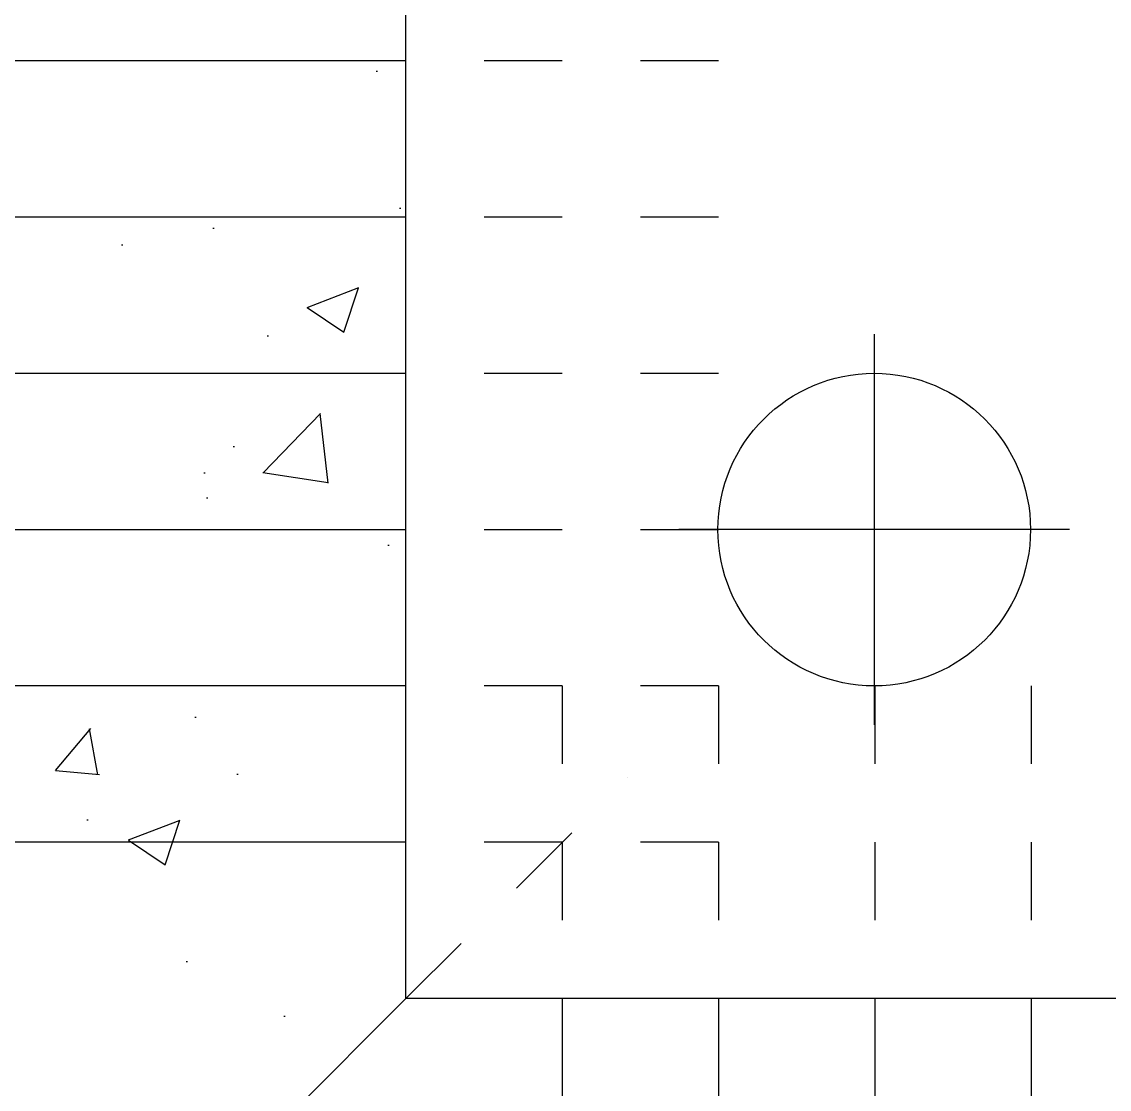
# Model space of a CAD drawing. Header units: millimetres. Extents: x 569 to 667, y -103 to 12.
# Drawn here: x 624.307 to 625.698, y -95.37 to -94.004 of the extents above; entities that cross this region are included whole.
import ezdxf

# ---------------------------------------------------------------- set-up
doc = ezdxf.new("R2010")
doc.units = ezdxf.units.MM
doc.header["$LTSCALE"] = 0.0003
doc.linetypes.add('HIDDEN', pattern=[9.525, 6.35, -3.175])
for name, color, linetype in [('RE-DADO', 130, 'Continuous'), ('SIM-ACHURADO', 8, 'Continuous'), ('SIM-CONCRETO', 4, 'Continuous'), ('SIM-COTAS', 1, 'Continuous'), ('SIM-OCULTAS', 8, 'HIDDEN'), ('SIM-REFUERZO', 6, 'Continuous')]:
    doc.layers.add(name, color=color, linetype=linetype)

# ---------------------------------------------------------------- blocks, each defined once
blk = doc.blocks.new('PILOTE-2')
at = {"layer": 'SIM-ACHURADO', "transparency": 33554687}
for points in [[(0, 0.25), (0, -0.25)], [(0.25, 0), (-0.25, 0)]]:
    blk.add_lwpolyline(points, dxfattribs=at)
blk.add_circle((0, 0), 0.2, dxfattribs=at)
blk = doc.blocks.new('DADO 14')
at = {"layer": 'SIM-ACHURADO', "transparency": 33554687}
blk.add_lwpolyline([(-2.4, 2.4001), (2.4, 2.4001), (2.4, -2.3999), (-2.4, -2.3999)], close=True, dxfattribs=at)
blk.add_blockref('PILOTE-2', (-1.8009, -1.7999), dxfattribs=at)
blk = doc.blocks.new('enciente')
at = {"layer": 'SIM-ACHURADO', "transparency": 33554687}
h = blk.add_hatch(dxfattribs=at)
h.set_pattern_fill('AR-CONC', color=256, scale=0.0037)
h.paths.add_polyline_path([(651.4032, -89.2536), (644.2032, -89.2536), (644.2032, -96.4536), (651.4032, -96.4536)])
h.paths.add_polyline_path([(650.2032, -90.4536), (650.2032, -95.2536), (645.4032, -95.2536), (645.4032, -90.4536)], flags=16)
at = {"layer": 'SIM-CONCRETO', "color": 7, "transparency": 33554687}
blk.add_lwpolyline([(645.4032, -90.4536), (650.2032, -90.4536), (650.2032, -95.2536), (645.4032, -95.2536)], close=True, dxfattribs=at)
at = {"layer": 'SIM-OCULTAS', "transparency": 33554687}
for p, q in [((645.8032, -94.0538), (645.4032, -94.0538)), ((645.8032, -94.2538), (645.4032, -94.2538)), ((645.8032, -94.4538), (645.4032, -94.4538)), ((645.8032, -94.6538), (645.4032, -94.6538)), ((645.8032, -94.8538), (645.4032, -94.8538)), ((645.6032, -94.8536), (645.6032, -95.2536)), ((645.8032, -94.8536), (645.8032, -95.2536)), ((646.0032, -94.8536), (646.0032, -95.2536)), ((646.2032, -94.8536), (646.2032, -95.2536)), ((645.4032, -95.2539), (645.6861, -94.9711)), ((645.8032, -95.0538), (645.4032, -95.0538))]:
    blk.add_line(p, q, dxfattribs=at)
at = {"layer": 'SIM-REFUERZO', "transparency": 33554687}
for p, q in [((645.4032, -94.0538), (644.2532, -94.0538)), ((645.4032, -94.2538), (644.2532, -94.2538)), ((645.4032, -94.4538), (644.2532, -94.4538)), ((645.4032, -94.6538), (644.2532, -94.6538)), ((645.4032, -94.8538), (644.2532, -94.8538)), ((645.4032, -95.0538), (644.2532, -95.0538)), ((645.4032, -95.2539), (644.2532, -96.4039)), ((645.6032, -95.2536), (645.6032, -96.4036)), ((645.8032, -95.2536), (645.8032, -96.4036)), ((646.0032, -95.2536), (646.0032, -96.4036)), ((646.2032, -95.2536), (646.2032, -96.4036))]:
    blk.add_line(p, q, dxfattribs=at)

msp = doc.modelspace()

# ---------------------------------------------------------------- block references
at = {"layer": 'RE-DADO', "transparency": 33554687}
msp.add_blockref('DADO 14', (627.1983, -92.8538), dxfattribs=at)
at = {"layer": 'SIM-COTAS', "transparency": 33554687}
msp.add_blockref('enciente', (-20.6049, 0), dxfattribs=at)

doc.saveas('drawing.dxf')
